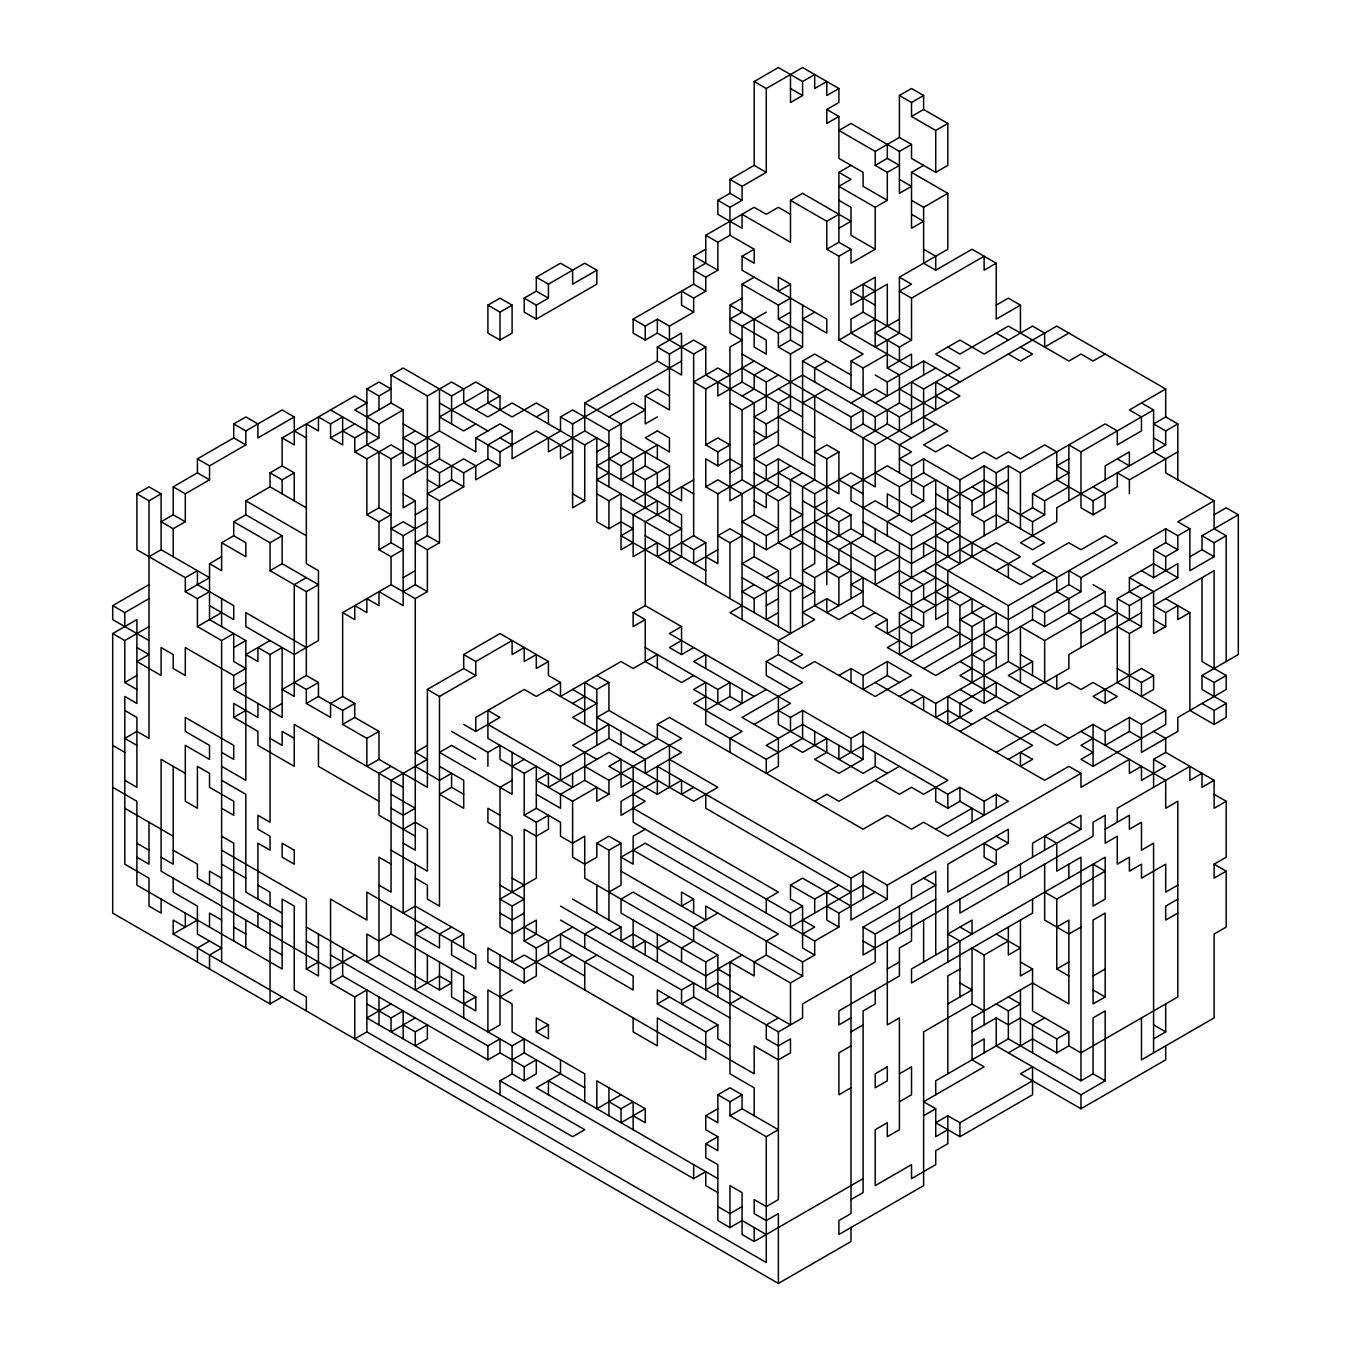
<?xml version="1.0" encoding="UTF-8"?>
<svg xmlns="http://www.w3.org/2000/svg" width="1351" height="1351" viewBox="0 0 1351 1351"><rect width="100%" height="100%" fill="white"/><g stroke="black" fill="none" stroke-linecap="round" stroke-linejoin="round"><path stroke-width="1.5" d="M838.903 228.268L850.995 221.277L802.578 193.328L790.487 200.32L790.487 242.251L742.071 214.302L742.071 228.268L717.854 214.302L717.854 200.32L729.962 193.328L729.962 179.362L754.179 165.379L754.179 81.533L778.379 67.55L802.578 81.533L814.687 74.541L814.687 88.507L826.795 81.533L826.795 95.499L838.903 88.507L838.903 102.49L826.795 109.482L826.795 123.448L838.903 116.473L838.903 158.388L863.103 172.371L863.103 186.337L887.303 200.32L887.303 172.371L899.411 165.379L887.303 158.388L875.212 165.379L875.212 151.396L838.903 130.439L850.995 123.448L899.411 151.413L899.411 193.328L911.52 186.337L899.411 179.362M754.179 81.533L766.27 88.507L802.578 67.55L838.903 88.507M233.723 423.927L245.831 430.918L245.831 444.901L209.523 465.859L209.523 479.841L185.307 493.807L185.307 521.756L173.198 514.782L173.198 486.833L197.415 472.85L197.415 458.867L233.723 437.91L233.723 423.927L245.831 416.952L257.923 423.927L257.923 437.91L294.248 416.952L294.248 444.901L282.139 437.91L354.756 395.978L366.864 402.97L354.756 409.961L378.972 423.927L403.172 409.961L403.172 465.859L439.48 444.901L439.48 458.867L403.172 479.841L403.172 507.79L415.281 500.799L415.281 584.662L403.172 591.637M802.578 81.533L802.578 95.499L790.487 102.49L790.487 74.541M209.523 605.62L233.723 619.602L233.723 605.62L197.415 584.662L197.415 570.679L185.307 577.671L136.89 549.722L136.89 493.807L148.998 486.833L161.107 493.807L161.107 549.722L148.998 556.696M245.831 430.918L282.139 409.961L294.248 416.952M136.89 493.807L148.998 500.799L161.107 493.807M487.897 305.14L500.005 298.149L512.097 305.14L512.097 333.089L500.005 340.08L487.897 333.089L487.897 305.14L500.005 312.132L512.097 305.14M536.313 277.191L560.513 263.209L572.621 270.2L572.621 284.166L596.821 270.2L596.821 284.166L536.313 319.106L524.205 312.132L524.205 298.149L536.313 291.157L548.422 298.149L548.422 284.166L536.313 277.191L536.313 291.157M366.864 388.987L378.972 382.012L391.064 388.987L378.972 395.978L366.864 388.987L366.864 444.901L391.064 458.867L391.064 542.73L403.172 549.722L391.064 556.696L378.972 549.722L378.972 521.756L366.864 514.782L366.864 458.867L354.756 451.876L354.756 437.91L366.864 430.918M403.172 409.961L391.064 402.97L391.064 375.021L403.172 368.029L451.589 395.978L451.589 423.944M548.422 284.166L584.73 263.209L596.821 270.2M173.198 514.782L161.107 521.756L173.198 528.748L185.307 521.756M330.556 423.927L342.647 416.935L342.647 444.901L330.556 437.91L330.556 423.927L318.448 416.935L318.448 430.918L306.339 423.927L306.339 563.688L318.448 570.679L318.448 640.56L294.248 654.543L245.831 626.577L245.831 612.611L306.339 647.551M524.205 298.149L536.313 305.14L548.422 298.149M729.962 179.362L742.071 186.354L766.27 172.371L766.27 88.507M899.411 137.43L899.411 95.499L911.52 88.507L923.628 95.499L923.628 109.482L947.828 123.448L947.828 165.379L935.719 172.371L911.52 158.388L911.52 144.422L899.411 137.43L875.212 151.396M306.339 507.79L270.031 486.833L270.031 472.85L282.139 465.859L294.248 472.85L294.248 500.799M330.556 437.91L354.756 423.927M366.864 416.935L391.064 402.97M717.854 200.32L729.962 207.311L742.071 200.32L742.071 186.354M899.411 95.499L911.52 102.49L923.628 95.499M221.615 766.338L245.831 780.321L245.831 640.56L209.523 619.602L209.523 563.688L221.615 570.679L221.615 542.73L245.831 556.696L245.831 542.73L233.723 535.739L233.723 521.756L270.031 542.73L270.031 570.679L306.339 591.637L318.448 584.662L282.139 563.688L282.139 535.739L245.831 514.782L245.831 500.799L270.031 486.833M270.031 472.85L282.139 479.841L294.248 472.85M391.064 375.021L427.372 395.978L451.589 382.012L463.697 389.004L463.697 402.97L487.897 416.952L512.097 402.97L584.73 444.901L596.821 437.91L596.821 521.756L608.929 528.748L621.038 521.756L633.146 528.748L621.038 535.739L790.487 633.568L790.487 591.654L742.071 563.688L754.179 556.713L778.379 570.679L778.379 626.594M814.687 312.132L802.578 319.123L826.795 333.089L826.795 319.123L742.071 270.2L742.071 256.217L754.179 263.209L754.179 249.243L729.962 235.26L717.854 242.251L717.854 270.2L705.762 277.191L693.654 270.2L705.762 263.209L705.762 235.26L754.179 207.311L766.27 214.302L778.379 207.311L790.487 214.302M911.52 102.49L911.52 116.473L923.628 109.482M233.723 521.756L245.831 514.782M354.756 451.876L378.972 437.91L378.972 423.927M451.589 395.978L475.788 382.012L500.005 395.978L500.005 409.961M754.179 514.782L742.071 521.773L766.27 535.739L778.379 528.748L754.179 514.782L754.179 402.97L705.762 375.021L705.762 347.072L693.654 354.063L657.346 333.089L645.238 340.08L633.146 333.089L633.146 319.123L693.654 284.183L693.654 256.217L705.762 249.243M838.903 172.371L850.995 179.362L838.903 186.337L875.212 207.311L875.212 249.243L850.995 263.209L850.995 249.243L838.903 242.251L838.903 172.371L850.995 165.379M148.998 640.56L112.69 619.602L112.69 605.62L148.998 584.662M221.615 542.73L233.723 535.739M366.864 458.867L391.064 444.901L439.48 472.85L439.48 486.816L427.372 479.841M415.281 430.918L403.172 437.91L415.281 444.901L439.48 430.918L475.788 451.893L475.788 437.91L500.005 423.927L512.097 430.918L512.097 458.867L560.513 430.918L560.513 416.952L572.621 409.961L608.929 430.918L645.238 409.961L633.146 402.97L608.929 416.952M899.411 151.413L911.52 144.422M911.52 116.473L935.719 130.439L947.828 123.448M112.69 605.62L124.799 612.611L148.998 598.628M209.523 563.688L221.615 556.696M391.064 458.867L403.172 451.876M475.788 409.961L500.005 395.978M742.071 256.217L754.179 249.243M282.139 996.954L270.031 1003.928L112.69 913.09L112.69 633.568L136.89 619.602L136.89 703.449L124.799 696.457L124.799 864.184L148.998 878.15L148.998 906.099L161.107 913.09L161.107 899.107M185.307 577.671L185.307 591.637L209.523 577.671L161.107 549.722M270.031 542.73L282.139 535.739M475.788 423.927L463.697 430.918L439.48 416.952L487.897 389.004L487.897 402.97L512.097 416.952L536.313 402.97L548.422 409.961L548.422 423.944M633.146 319.123L645.238 326.098L657.346 319.123L669.454 326.098L693.654 312.132L693.654 298.149L705.762 291.157L705.762 277.191M790.487 200.32L826.795 221.277L838.903 214.302M911.52 214.302L923.628 221.277L911.52 228.268L911.52 172.371L923.628 165.379M112.69 633.568L124.799 640.56L148.998 626.577M185.307 591.637L197.415 598.628L209.523 591.637M754.179 319.123L754.179 347.072L766.27 354.063L766.27 340.08L729.962 319.123L742.071 312.132L742.071 284.183L754.179 277.191M875.212 207.311L887.303 200.32M270.031 570.679L282.139 563.688M366.864 514.782L378.972 507.79L391.064 514.782L378.972 521.756M439.48 472.85L463.697 458.867L475.788 465.859L475.788 479.841L500.005 465.859L500.005 451.876L536.313 430.918L572.621 451.876L560.513 458.867L560.513 444.901M512.097 430.918L487.897 444.901L487.897 458.867L463.697 472.85L439.48 458.867M536.313 416.952L548.422 409.961M657.346 361.038L657.346 347.072L681.546 333.089L681.546 375.021L657.346 361.038L584.73 402.97L584.73 430.918L608.929 444.901L596.821 451.893M790.487 465.859L729.962 500.799L729.962 347.072L742.071 340.08L729.962 333.089L729.962 305.14L742.071 298.149M826.795 221.277L826.795 249.243L838.903 242.251M197.415 598.628L197.415 626.577L221.615 612.611M451.589 465.859L451.589 479.841L427.372 493.807L439.48 500.799L463.697 486.816L463.697 472.85M657.346 416.952L645.238 423.944L645.238 395.978L669.454 409.961L669.454 354.063L693.654 340.08L705.762 347.072M790.487 284.183L778.379 291.157L778.379 277.191L790.487 284.183L790.487 340.08L802.578 347.072L802.578 305.14M826.795 249.243L838.903 256.217L850.995 249.243M911.52 200.32L923.628 207.311L947.828 193.328L947.828 249.243L899.411 277.191L899.411 333.089L875.212 347.072L875.212 277.191L850.995 291.157L850.995 305.14L887.303 284.183L887.303 326.098M124.799 640.56L124.799 682.491L136.89 675.5M306.339 577.671L294.248 584.662L294.248 696.457L282.139 689.483L306.339 675.5L306.339 591.637M415.281 514.782L427.372 507.79M560.513 416.952L572.621 423.944L681.546 361.038M766.27 312.132L742.071 326.098L742.071 382.012L802.578 416.952M742.071 284.183L778.379 305.14L790.487 298.149M197.415 626.577L221.615 640.56L233.723 633.568L233.723 661.517L245.831 668.509L233.723 675.5L185.307 647.551L185.307 675.5L173.198 668.509L173.198 654.543L161.107 647.551L161.107 675.5L136.89 661.517L148.998 654.543L136.89 647.551M378.972 549.722L391.064 542.73M415.281 528.748L403.172 521.756L391.064 528.748L403.172 535.739L427.372 521.756M584.73 430.918L548.422 451.876L548.422 437.91M645.238 395.978L657.346 389.004L669.454 395.978M778.379 305.14L778.379 319.123L790.487 312.132M233.723 647.551L245.831 640.56M439.48 542.73L427.372 535.739L415.281 542.73L427.372 549.722L439.48 542.73L439.48 500.799M729.962 305.14L778.379 333.089L790.487 326.098M270.031 640.56L245.831 654.543L257.923 661.517L257.923 647.551L270.031 654.543L282.139 647.551L282.139 717.432L233.723 689.483L233.723 675.5M729.962 375.021L717.854 368.029L693.654 382.012L705.762 388.987L754.179 361.038M778.379 333.089L778.379 347.072L790.487 340.08M294.248 682.491L306.339 689.483L306.339 703.449L330.556 717.432L330.556 703.449L342.647 696.457L342.647 612.611L391.064 584.662L415.281 598.628L427.372 591.637L427.372 549.722M403.172 577.671L415.281 570.679M584.73 402.97L621.038 423.927L621.038 451.893L596.821 465.859L681.546 514.782L681.546 556.713L669.454 563.688L669.454 535.739L621.038 507.79M742.071 382.012L717.854 395.978L717.854 382.012M766.27 368.029L754.179 375.021L754.179 389.004L742.071 395.978M778.379 347.072L790.487 354.063L802.578 347.072M875.212 291.157L863.103 284.183L863.103 312.132L850.995 319.123L850.995 333.089L911.52 368.029L911.52 354.063L887.303 368.029L887.303 340.08M923.628 207.311L923.628 263.209L935.719 270.2L972.028 249.243L996.244 263.209L996.244 319.123L1020.444 305.14L1020.444 333.089M233.723 689.483L245.831 682.491M608.929 472.85L596.821 479.841L681.546 528.748L669.454 535.739M608.929 458.867L621.038 465.859L657.346 444.901L657.346 458.867M742.071 368.029L766.27 382.012L778.379 375.021M802.578 458.867L802.578 361.038L814.687 354.063L850.995 375.021M838.903 256.217L838.903 340.08L875.212 319.123M899.411 277.191L911.52 284.183L899.411 291.157L911.52 298.149L984.136 256.217L984.136 270.2L996.244 263.209M584.73 444.901L584.73 500.799L572.621 507.79L572.621 423.944M645.238 451.893L645.238 465.859L621.038 479.841L621.038 465.859M729.962 402.97L742.071 409.961L802.578 375.021L875.212 416.952L899.411 402.97L911.52 409.961M826.795 361.038L814.687 368.029L814.687 382.012M899.411 319.123L875.212 333.089L899.411 347.072L911.52 340.08L911.52 298.149M257.923 703.449L257.923 717.432L233.723 703.449L233.723 717.432L245.831 710.44M596.821 493.807L608.929 500.799L621.038 493.807L621.038 549.722L633.146 542.73M633.146 472.85L645.238 479.841L669.454 465.859L669.454 521.773M705.762 444.901L717.854 437.91L729.962 444.901L717.854 451.893L705.762 444.901L705.762 388.987M790.487 395.978L778.379 402.97L778.379 444.901L814.687 465.859M850.995 389.004L850.995 361.038L863.103 354.063L838.903 340.08M270.031 710.44L282.139 703.449M306.339 689.483L318.448 682.491L318.448 696.457L306.339 703.449M633.146 500.799L669.454 479.841M754.179 430.918L766.27 437.91L766.27 423.944L790.487 409.961L790.487 354.063M802.578 402.97L826.795 389.004M850.995 361.038L863.103 368.029L887.303 354.063M669.454 493.807L693.654 479.841M754.179 472.85L790.487 493.807L778.379 500.799L742.071 479.841L717.854 493.807L705.762 486.833L705.762 458.867L717.854 465.859L729.962 458.867L742.071 465.859L729.962 472.85M754.179 444.901L778.379 430.918M996.244 305.14L1008.353 298.149L1020.444 305.14M669.454 507.79L645.238 521.773L645.238 605.62L633.146 612.611L633.146 626.577L645.238 619.602L645.238 661.517L681.546 682.491L693.654 675.5M705.762 486.833L717.854 479.841L742.071 493.807L742.071 619.602M778.379 444.901L754.179 458.867L766.27 465.859L778.379 458.867L838.903 493.807L838.903 451.893L826.795 444.901L814.687 451.893L826.795 458.867L838.903 451.893M850.995 402.97L875.212 389.004L887.303 395.978L887.303 382.012L923.628 361.038L959.936 382.012M342.647 710.44L354.756 703.449L354.756 717.432L378.972 731.398L378.972 759.346L366.864 766.338L366.864 738.389L342.647 724.406L342.647 710.44L318.448 696.457M850.995 416.952L863.103 409.961L863.103 423.927L850.995 430.918L850.995 416.952L742.071 354.063M875.212 402.97L935.719 368.029M342.647 724.406L354.756 717.432M378.972 759.346L427.372 787.312L427.372 689.466L463.697 668.509L463.697 654.543L500.005 633.568L548.422 661.517L548.422 675.5L560.513 682.491L560.513 696.457L621.038 661.517L633.146 668.509L657.346 654.543L657.346 668.509M911.52 423.927L911.52 382.012L923.628 389.004L959.936 368.029L935.719 354.063L959.936 340.08L984.136 354.063L1032.552 326.098L1044.661 333.089L1044.661 347.072L1068.861 333.089M463.697 654.543L475.788 661.517L512.097 640.56L512.097 654.543L524.205 647.551L524.205 661.517L536.313 654.543L536.313 668.509L548.422 661.517M693.654 354.063L693.654 535.739L657.346 556.713L657.346 542.73L633.146 556.696L633.146 514.782L657.346 500.799L657.346 514.782M802.578 472.85L790.487 479.841L790.487 535.739L923.628 612.611L959.936 591.654M911.52 437.91L887.303 423.927L863.103 437.91L863.103 535.739L838.903 549.722L838.903 563.688L814.687 577.671L802.578 570.679L814.687 563.688L814.687 493.807L850.995 472.85L875.212 486.833L875.212 444.901L959.936 395.978L935.719 382.012L935.719 409.961L899.411 389.004M802.578 361.038L899.411 416.952L1056.752 326.098L1165.693 389.004L1165.693 416.952L1153.585 423.927L1165.693 430.918L1177.802 423.927L1177.802 479.841M366.864 738.389L378.972 731.398M427.372 689.466L439.48 696.457L475.788 675.5L475.788 661.517M681.546 542.73L693.654 549.722L705.762 542.73L705.762 584.662M717.854 549.722L693.654 563.688L693.654 549.722M826.795 542.73L850.995 528.748L850.995 514.782L838.903 507.79L766.27 549.722L729.962 528.748L717.854 535.739L729.962 542.73L742.071 535.739M935.719 423.927L899.411 444.901L899.411 472.85M790.487 521.773L802.578 514.782L790.487 507.79M814.687 507.79L826.795 500.799M391.064 766.338L378.972 773.329L378.972 815.261L415.281 836.218M427.372 745.38L415.281 752.372L427.372 759.346L391.064 780.321L391.064 892.133L378.972 885.141M863.103 423.927L911.52 451.893L899.411 458.867L911.52 465.859L923.628 458.867L959.936 479.841L984.136 465.859L996.244 472.85L1008.353 465.859L1020.444 472.85L1105.169 423.927L1117.277 430.918L1117.277 444.901L1141.477 430.918L1141.477 416.952L1129.385 409.961L1165.693 389.004M1105.169 354.063L1093.077 361.038L1080.969 354.063L1068.861 361.038L1008.353 326.098L959.936 354.063L947.828 347.072M463.697 724.406L475.788 731.398L500.005 717.432L487.897 710.44L487.897 738.389L572.621 787.312L572.621 773.329M560.513 682.491L536.313 696.457L524.205 689.466L475.788 717.432L475.788 731.398M778.379 500.799L778.379 542.73L790.487 549.722L802.578 542.73M802.578 500.799L838.903 521.773L850.995 514.782M863.103 507.79L875.212 500.799L911.52 521.773L935.719 507.79L959.936 521.773L911.52 549.722L863.103 521.773M875.212 472.85L899.411 486.833L923.628 472.85L923.628 458.867M681.546 640.56L669.454 647.551L681.546 654.543L681.546 626.577L669.454 633.568L790.487 703.449L754.179 724.423M754.179 584.662L742.071 591.654L754.179 598.628L790.487 577.671L814.687 591.654L802.578 598.628M766.27 577.671L778.379 570.679M935.719 521.773L911.52 535.739L850.995 500.799L850.995 486.833L887.303 465.859L923.628 486.833L935.719 479.841L935.719 619.602L947.828 612.611M850.995 1227.552L850.995 1241.518L778.379 1283.45L173.198 934.048L197.415 920.082M451.589 731.398L487.897 752.372L500.005 745.38L500.005 759.346L524.205 773.329L536.313 766.338L536.313 808.27L560.513 822.252L560.513 836.218L572.621 843.21L584.73 836.218L584.73 878.15L717.854 955.022L717.854 996.937M572.621 703.449L584.73 696.457M584.73 724.406L584.73 682.491L596.821 689.483L608.929 682.491L608.929 710.44L596.821 717.432L645.238 745.38M742.071 605.62L729.962 612.611L802.578 654.543L790.487 661.517M887.303 507.79L887.303 493.807L911.52 507.79L923.628 500.799L923.628 486.833M463.697 794.287L451.589 787.312L439.48 794.287L463.697 808.27L463.697 780.321L439.48 766.338M681.546 654.543L693.654 647.551M766.27 605.62L778.379 598.628M790.487 591.654L802.578 584.662M947.828 500.799L984.136 479.841L1008.353 493.807M209.523 941.039L197.415 948.03L197.415 962.013M403.172 829.227L415.281 822.252L427.372 829.227L427.372 871.159L391.064 850.201M512.097 766.338L524.205 759.346M778.379 612.611L766.27 619.602L766.27 591.654L742.071 577.671M826.795 570.679L838.903 577.671L850.995 570.679M814.687 521.773L875.212 556.713L887.303 549.722M1165.693 430.918L1165.693 444.901L1056.752 507.79L1056.752 521.773L1020.444 542.73L1032.552 549.722L1044.661 542.73L996.244 514.782L984.136 521.773L972.028 514.782L972.028 500.799L1008.353 479.841M512.097 780.321L500.005 787.312L500.005 927.073L512.097 934.048L536.313 920.082L536.313 934.048L524.205 941.039L524.205 829.227L536.313 836.218L548.422 829.227L548.422 815.261L536.313 822.252L524.205 815.261L524.205 773.329M838.903 577.671L838.903 605.62L826.795 598.628L802.578 612.611L814.687 619.602L778.379 640.56L778.379 654.543L802.578 668.509L814.687 661.517L875.212 696.457L911.52 675.5L887.303 661.517L863.103 675.5L850.995 668.509L838.903 675.5M899.411 556.713L875.212 570.679L802.578 528.748M972.028 514.782L996.244 500.799M1068.861 458.867L1056.752 465.859L1068.861 472.85L1032.552 493.807L1032.552 507.79L1020.444 514.782M1068.861 500.799L1068.861 444.901L1080.969 451.893L1153.585 409.961L1153.585 451.893L1165.693 458.867L1165.693 472.85L1214.11 500.799L1214.11 528.748L1226.201 535.739L1226.201 661.534M487.897 724.406L560.513 766.338L608.929 738.389L645.238 759.346L645.238 773.329L681.546 752.372L608.929 710.44M935.719 549.722L911.52 563.688L850.995 528.748M935.719 535.739L947.828 542.73L959.936 535.739M633.146 752.372L657.346 738.389L657.346 724.406L669.454 717.432L863.103 829.227L887.303 815.261L911.52 829.227L923.628 822.252L947.828 836.218L1008.353 801.278L996.244 794.287L984.136 801.278L959.936 787.312L947.828 794.287L863.103 745.38L838.903 759.346L838.903 745.38M705.762 696.457L693.654 703.449L742.071 731.398L729.962 738.389L729.962 752.372M645.238 647.551L717.854 689.483L729.962 682.491L729.962 696.457L705.762 710.44M790.487 689.483L766.27 675.5L766.27 661.517L778.379 654.543M1008.353 465.859L1008.353 521.773L899.411 584.662L911.52 591.654L911.52 619.602L887.303 633.568L887.303 619.602L863.103 605.62L838.903 619.602L814.687 605.62L814.687 577.671M1032.552 493.807L1044.661 500.799L1068.861 486.833M524.205 815.261L536.313 808.27M584.73 752.372L584.73 780.321L560.513 794.287L560.513 808.27L536.313 794.287M875.212 612.611L863.103 619.602L850.995 612.611M911.52 591.654L935.719 577.671M1008.353 507.79L1032.552 521.773L1044.661 514.782L1044.661 500.799M669.454 759.346L717.854 787.312L693.654 801.278L608.929 752.372L548.422 787.312L548.422 773.329L536.313 780.321L572.621 801.278L596.821 787.312L596.821 801.278L608.929 794.287L608.929 780.321L584.73 766.338M608.929 780.321L681.546 738.389L657.346 724.406M766.27 689.483L729.962 710.44L693.654 689.483L705.762 682.491L705.762 724.406L766.27 759.346L802.578 738.389L802.578 710.44L790.487 717.432L778.379 710.44M887.303 619.602L875.212 626.577L911.52 647.551L911.52 633.568L899.411 626.577M996.244 570.679L1020.444 556.713L996.244 542.73L947.828 570.679L947.828 626.577L899.411 654.543L899.411 612.611L947.828 584.662M923.628 416.952L947.828 430.918L923.628 444.901L935.719 451.893L947.828 444.901L972.028 458.867L984.136 451.893L996.244 458.867L1008.353 451.893L1020.444 458.867L1044.661 444.901L1056.752 451.893L1056.752 479.841L1093.077 500.799L1117.277 486.833L1117.277 472.85L1129.385 479.841L1177.802 451.893M221.615 850.201L306.339 899.107L306.339 968.988L318.448 962.013M633.146 780.321L621.038 787.312L621.038 759.346L608.929 766.338L657.346 794.287L681.546 780.321L681.546 794.287L693.654 787.312M1080.969 451.893L1080.969 507.79L1093.077 514.782L1105.169 507.79L1105.169 493.807L1093.077 486.833M354.756 955.022L330.556 968.988L161.107 871.159L161.107 759.363L185.307 773.329M463.697 1017.911L463.697 975.979L391.064 934.048L378.972 941.039L366.864 934.048L366.864 962.013L378.972 955.022L439.48 989.962L451.589 982.971L439.48 975.979L415.281 989.962L415.281 864.167M657.346 780.321L621.038 801.278L621.038 815.261L645.238 801.278L633.146 794.287M899.411 640.56L887.303 647.551L935.719 675.5L984.136 647.551L996.244 654.543L984.136 661.517L972.028 654.543M911.52 633.568L923.628 626.577L923.628 612.611M935.719 591.654L959.936 605.62L972.028 598.628L972.028 612.611L984.136 619.602L984.136 647.551M463.697 948.03L463.697 934.048L451.589 941.039L451.589 955.022L475.788 968.988L475.788 955.022L366.864 892.133L366.864 920.082L330.556 899.107L330.556 982.971L342.647 975.979L487.897 1059.843L500.005 1052.851L524.205 1066.817L536.313 1059.843L536.313 1073.809L524.205 1080.8L512.097 1073.809L512.097 1045.86L306.339 927.073M427.372 927.073L415.281 934.048L439.48 948.03L439.48 934.048L451.589 927.073M984.136 605.62L959.936 619.602L972.028 626.577L996.244 612.611L996.244 626.577L1008.353 633.568M1044.661 570.679L1020.444 584.662L959.936 549.722M572.621 801.278L572.621 857.193L584.73 864.167L596.821 857.193L596.821 843.21L608.929 836.218L621.038 843.21L621.038 885.141L608.929 892.133M899.411 682.491L887.303 675.5L863.103 689.483L863.103 675.5M911.52 661.517L959.936 633.568M935.719 563.688L1008.353 605.62L1117.277 542.73L1105.169 535.739L1080.969 549.722L1068.861 542.73L1032.552 563.688L1056.752 577.671L1056.752 591.637L1068.861 598.628L1068.861 612.611L1080.969 619.602L1080.969 647.551M330.556 982.971L354.756 996.954L366.864 989.962L366.864 1031.894L766.27 1262.493L766.27 1136.698L729.962 1115.74L729.962 1101.757L717.854 1094.783L717.854 1122.732L705.762 1115.74L705.762 1129.723L717.854 1136.698L717.854 1150.68L705.762 1143.689L705.762 1157.672L717.854 1164.646L717.854 1220.561L729.962 1227.552L742.071 1220.561L766.27 1234.527M536.313 822.252L536.313 878.15L500.005 899.107L512.097 906.099L524.205 899.107L500.005 885.141M596.821 843.21L608.929 850.201L621.038 843.21M645.238 829.227L633.146 836.218L633.146 864.167L621.038 857.193L645.238 843.21L814.687 941.039L838.903 927.056L838.903 913.09L826.795 906.099M923.628 668.509L996.244 626.577M1226.201 535.739L1214.11 542.73L1214.11 556.713L1189.893 570.679L1189.893 528.748L1177.802 535.739L1165.693 528.748L1080.969 577.671L1068.861 570.679L1068.861 584.662L1008.353 619.602L923.628 570.679M1214.11 500.799L1177.802 521.773L1189.893 528.748M524.205 913.09L512.097 920.082L500.005 913.09M899.411 696.457L911.52 689.483L935.719 703.449L1008.353 661.517L1056.752 689.483L1068.861 682.491L1080.969 689.483L1093.077 682.491L1117.277 696.457L1105.169 703.449L1093.077 696.457L1141.477 668.509L1153.585 675.5L1153.585 689.483L1141.477 696.457L1141.477 682.491L1153.585 675.5M996.244 668.509L996.244 640.56L1032.552 619.602L1032.552 605.62L1044.661 612.611L1080.969 591.637L1080.969 577.671M1141.477 570.679L1153.585 577.671L1153.585 549.722L1165.693 542.73L1177.802 549.722L1177.802 535.739M1214.11 514.782L1226.201 507.79L1238.31 514.782L1238.31 654.543L1202.002 675.5L1202.002 689.483L1226.201 703.449L1226.201 717.432L1214.11 724.423L1189.893 710.44L1189.893 612.611L1165.693 598.628M391.064 1003.928L366.864 1017.911L572.621 1136.698L584.73 1129.723L500.005 1080.8L500.005 1094.783M802.578 710.44L850.995 738.389L863.103 731.398L947.828 780.321L923.628 794.287L911.52 787.312L899.411 794.287L875.212 780.321M911.52 703.449L923.628 696.457L923.628 710.44M972.028 668.509L959.936 675.5L1008.353 703.449M1032.552 619.602L1044.661 626.577L1105.169 591.637L1105.169 605.62L1141.477 626.577L1129.385 633.568L1117.277 626.577M1141.477 626.577L1141.477 598.628L1129.385 591.654L1129.385 577.671L1153.585 563.688L1177.802 577.671L1177.802 563.688L1153.585 577.671M1153.585 549.722L1165.693 556.713L1177.802 549.722M1189.893 556.713L1202.002 549.722L1202.002 535.739L1238.31 514.782M366.864 1031.894L354.756 1038.868L354.756 996.954M366.864 1003.928L391.064 1017.911L403.172 1010.92L403.172 1038.868M1020.444 682.491L1020.444 626.577L1044.661 640.56L1105.169 605.62M1093.077 738.389L1080.969 745.38L1093.077 752.372L1080.969 759.346L1093.077 766.338L1165.693 724.423L1165.693 710.44L1117.277 682.491L1117.277 598.628L1141.477 584.662M415.281 1017.911L391.064 1031.894L391.064 1017.911M524.205 941.039L536.313 948.03L572.621 927.073M863.103 731.398L863.103 759.346L838.903 773.329L814.687 759.346L826.795 752.372L826.795 738.389L802.578 752.372L790.487 745.38M1032.552 675.5L1032.552 661.517L1008.353 675.5L1032.552 689.483M1080.969 633.568L1117.277 612.611M1117.277 598.628L1129.385 605.62L1177.802 577.671M415.281 1031.877L427.372 1024.902L427.372 1038.868L415.281 1045.86L415.281 1031.877L403.172 1024.902M463.697 1003.928L475.788 996.937L475.788 1010.92L451.589 996.954L451.589 968.988M536.313 948.03L536.313 975.979L524.205 982.971L487.897 961.996L487.897 948.03L524.205 968.988L560.513 948.03L633.146 989.962L633.146 975.979L560.513 934.048L560.513 948.03M596.821 927.056L584.73 934.048L584.73 948.03M814.687 801.278L826.795 794.287L838.903 801.278L899.411 766.338M887.303 773.329L875.212 766.338L863.103 773.329L778.379 724.406L778.379 696.457M959.936 689.483L984.136 703.449L996.244 696.457L996.244 682.491L959.936 703.449L959.936 717.432M1141.477 612.611L1068.861 654.543L1068.861 668.509L959.936 731.398M500.005 996.937L512.097 989.962M560.513 962.013L572.621 955.022M608.929 934.048L621.038 927.073L621.038 941.039L633.146 934.048L705.762 975.979L742.071 955.022M1214.11 668.509L1214.11 570.679L1153.585 605.62L1165.693 612.611L1177.802 605.62L1177.802 619.602L1189.893 612.611M596.821 955.022L584.73 961.996L584.73 989.962M693.654 899.107L681.546 906.099L681.546 892.116L693.654 899.107L693.654 913.09M1165.693 612.611L1165.693 626.577L1153.585 633.568L1153.585 591.654L1129.385 577.671M330.556 955.022L487.897 1045.86L500.005 1038.868L500.005 1052.851M657.346 948.03L669.454 941.039M717.854 913.09L693.654 927.056L693.654 941.039L681.546 948.03L681.546 961.996M996.244 752.372L1044.661 724.406L1068.861 738.389M512.097 1045.86L524.205 1038.868L524.205 1052.851L584.73 1087.791M536.313 1031.877L548.422 1024.902L548.422 1038.868L536.313 1031.877L536.313 1017.911L548.422 1024.902M814.687 941.039L814.687 955.022L802.578 948.03L802.578 906.099L790.487 899.107L790.487 885.141L802.578 878.15L850.995 906.099M1008.353 759.346L1032.552 745.38L984.136 717.432M512.097 1059.843L524.205 1052.851M935.719 787.312L935.719 801.278L947.828 808.27L959.936 801.278L959.936 787.312M1165.693 710.44L1141.477 724.406L1129.385 717.432L1105.169 731.398L1093.077 724.406L1056.752 745.38L996.244 710.44M500.005 1080.8L512.097 1073.809M814.687 955.022L802.578 961.996L802.578 975.979L790.487 982.971L633.146 892.133L621.038 899.107L621.038 913.09L705.762 961.996L717.854 955.022M633.146 766.338L633.146 822.252L790.487 913.09L802.578 906.099M790.487 885.141L814.687 899.107L838.903 885.141M657.346 794.287L657.346 766.338L850.995 878.15L863.103 871.159L887.303 885.141L1080.969 773.329L1080.969 787.312L1129.385 759.346L1129.385 773.329L1141.477 766.338L1141.477 780.321L1165.693 766.338L1153.585 759.346L1153.585 787.312M935.719 829.227L972.028 808.27L972.028 822.252M729.962 1045.86L717.854 1038.868L717.854 1024.902L657.346 989.962L657.346 1003.928L669.454 996.937M560.513 920.082L681.546 989.962L693.654 982.971L693.654 996.937L729.962 1017.911M1141.477 738.389L1129.385 731.398L1105.169 745.38L1105.169 731.398M1202.002 675.5L1214.11 682.491L1226.201 675.5L1226.201 689.483L1177.802 717.432L1177.802 731.398L1141.477 752.372L1141.477 724.406M693.654 996.937L681.546 1003.928L681.546 989.962M802.578 975.979L766.27 955.022L754.179 961.996L754.179 975.979L729.962 961.996L729.962 1073.809L754.179 1087.791L754.179 1115.74M802.578 934.048L814.687 927.056L802.578 920.082M838.903 913.09L875.212 892.116M887.303 885.141L887.303 899.107L850.995 920.082L850.995 878.15M1202.002 703.449L1214.11 710.44L1226.201 703.449M729.962 1003.928L742.071 996.937M1032.552 857.193L1032.552 843.21L1080.969 815.261L1080.969 829.227L863.103 955.022L863.103 927.056L935.719 885.141L923.628 878.15M996.244 850.201L1008.353 843.21L1008.353 829.227L947.828 864.167L947.828 892.116L996.244 864.167L996.244 850.201L984.136 843.21L984.136 857.193L996.244 864.167M1153.585 759.346L1165.693 752.372L1214.11 780.321L1214.11 808.27L1226.201 801.278L1226.201 857.193L1214.11 864.167L1214.11 878.15L1226.201 871.159L1226.201 927.073L1214.11 934.048L1214.11 1017.911L1141.477 1059.843L1141.477 1017.911M657.346 1003.928L705.762 1031.877L717.854 1024.902M863.103 927.056L875.212 934.048L935.719 899.107M621.038 1094.783L596.821 1108.749L596.821 1080.8L645.238 1108.749L645.238 1122.732L633.146 1115.74M608.929 1101.757L621.038 1108.749L633.146 1101.757L633.146 1129.723M778.379 1017.911L766.27 1024.902L766.27 1038.868L778.379 1045.86L790.487 1038.868L790.487 1052.851L778.379 1059.843L754.179 1045.86L754.179 1073.809L657.346 1017.911L657.346 1045.86L633.146 1031.877L633.146 1017.911M1105.169 829.227L1129.385 815.261L1129.385 829.227L1141.477 822.252L1141.477 850.201L1153.585 843.21L1153.585 1052.851M645.238 1108.749L621.038 1122.732L621.038 1108.749M560.513 906.099L778.379 1031.877L802.578 1017.911L802.578 1003.928L875.212 961.996L875.212 934.048M887.303 968.988L899.411 961.996M1214.11 780.321L1202.002 787.312L1202.002 773.329L1189.893 780.321L1189.893 766.338L1117.277 808.27L1117.277 822.252M717.854 1094.783L729.962 1087.791L742.071 1094.783L742.071 1108.749L778.379 1129.706L766.27 1136.698M850.995 1017.911L838.903 1024.902L838.903 1010.92L899.411 975.979L899.411 948.03L911.52 941.039L911.52 913.09M1044.661 892.133L1056.752 899.107L1105.169 871.159L1093.077 864.167L1093.077 906.099L1105.169 899.107L1105.169 857.193L911.52 968.988L911.52 982.971L1032.552 913.09L1032.552 899.107M705.762 1115.74L717.854 1108.749M729.962 1101.757L742.071 1094.783M850.995 1031.877L863.103 1024.902M959.936 968.988L947.828 975.979L947.828 1073.809M850.995 975.979L850.995 1213.57L838.903 1220.561L838.903 1234.527L923.628 1185.621L923.628 1031.877L972.028 1003.928L972.028 948.03L984.136 955.022L1008.353 941.039M729.962 1115.74L742.071 1108.749M850.995 1045.86L838.903 1052.851L838.903 1094.783L850.995 1087.791M1056.752 927.073L1068.861 920.082L1068.861 1003.928L1032.552 982.971L972.028 1017.911L972.028 1059.843L984.136 1066.817L923.628 1101.757L935.719 1108.749L935.719 1136.698L947.828 1129.723M705.762 1143.689L717.854 1136.698M947.828 1003.928L972.028 989.962L959.936 982.971M1080.969 927.073L1068.861 934.048L1044.661 920.082L1044.661 864.167M1008.353 1052.851L1032.552 1038.868L1056.752 1052.851L1068.861 1045.86L1068.861 1031.877L1032.552 1010.92L1032.552 968.988L1020.444 975.979L1020.444 920.082M1177.802 885.141L1165.693 892.133L1165.693 864.167L1141.477 878.15L1141.477 864.167L1129.385 871.159L1129.385 857.193L1117.277 864.167L1117.277 836.218L1105.169 843.21L1105.169 815.261L1093.077 822.252L1093.077 836.218L959.936 913.09L959.936 899.107M560.513 1059.843L560.513 1073.809L536.313 1087.791L693.654 1178.629L705.762 1171.638L705.762 1185.621L717.854 1192.612M1056.752 899.107L1056.752 968.988L1068.861 962.013M1177.802 899.107L1165.693 906.099L1165.693 920.082L1177.802 913.09M899.411 1073.809L911.52 1066.817L911.52 1094.783L899.411 1101.757M972.028 1031.877L996.244 1017.911L1008.353 1024.902L1020.444 1017.911L1056.752 1038.868L1068.861 1031.877M996.244 1003.928L1008.353 1010.92L1020.444 1003.928L1008.353 996.954M972.028 1045.86L984.136 1038.868L984.136 1052.851M1093.077 975.979L1105.169 968.988M996.244 1017.911L996.244 1045.86L1080.969 1094.783L1105.169 1080.8L1105.169 1010.92L1093.077 1017.911L1093.077 1073.809L1080.969 1080.8L1008.353 1038.868L935.719 1080.8L935.719 1094.783M1044.661 1017.911L1032.552 1024.902L1032.552 1052.851M742.071 1206.578L729.962 1213.57L717.854 1206.578M1105.169 996.954L1093.077 1003.928L1093.077 920.082L1105.169 913.09L1105.169 996.954L1093.077 989.962M923.628 1115.74L935.719 1108.749M1032.552 1080.8L959.936 1122.732L947.828 1115.74L935.719 1122.732L959.936 1136.698L1032.552 1094.783L1032.552 1066.817L1020.444 1073.809L1080.969 1108.749L1165.693 1059.843L1165.693 1045.86M729.962 1227.552L729.962 1185.621L742.071 1192.612L742.071 1234.527L754.179 1241.518L863.103 1178.629M850.995 1199.587L863.103 1192.612L863.103 1010.92L875.212 1003.928L875.212 989.962M1153.585 1038.868L1165.693 1031.894L1165.693 1003.928M790.487 88.507L802.578 95.499M826.795 109.482L838.903 116.473M911.52 172.371L947.828 193.328M875.212 165.379L887.303 172.371M838.903 200.32L850.995 207.311L850.995 235.26L875.212 249.243M923.628 249.243L935.719 256.217L935.719 270.2M754.179 165.379L766.27 172.371M1141.477 402.97L1153.585 409.961M1165.693 416.952L1177.802 423.927M996.244 333.089L1008.353 340.08M1020.444 347.072L1032.552 354.063L1020.444 361.038L1008.353 354.063M729.962 193.328L742.071 200.32M1153.585 437.91L1165.693 444.901M850.995 291.157L875.212 305.14M863.103 312.132L911.52 340.08M1117.277 458.867L1129.385 465.859L1129.385 451.893L1105.169 465.859L1105.169 479.841M705.762 235.26L717.854 242.251M1202.002 535.739L1214.11 542.73M693.654 256.217L717.854 270.2M887.303 368.029L899.411 375.021L899.411 402.97M935.719 395.978L947.828 402.97M1202.002 549.722L1214.11 556.713M778.379 319.123L802.578 333.089M875.212 375.021L887.303 382.012M693.654 284.183L705.762 291.157M693.654 298.149L681.546 291.157L681.546 305.14L693.654 312.132M1032.552 507.79L1044.661 514.782M972.028 486.833L984.136 493.807M778.379 389.004L875.212 444.901M923.628 472.85L972.028 500.799M935.719 493.807L959.936 507.79M1093.077 584.662L1105.169 591.637M1153.585 619.602L1165.693 626.577M657.346 347.072L669.454 354.063M778.379 416.952L814.687 437.91M923.628 500.799L911.52 493.807L911.52 465.859M1068.861 584.662L1080.969 591.637M1226.201 675.5L1202.002 661.534L1202.002 577.671M766.27 423.944L754.179 416.952L766.27 409.961L766.27 382.012M923.628 514.782L1032.552 577.671M1093.077 612.611L1105.169 619.602L1105.169 633.568M838.903 479.841L863.103 493.807M778.379 472.85L814.687 493.807M1117.277 668.509L1141.477 682.491M754.179 500.799L766.27 507.79L766.27 493.807L778.379 486.833L778.379 458.867M935.719 605.62L923.628 598.628L923.628 584.662L899.411 570.679L875.212 584.662L875.212 556.713M984.136 633.568L996.244 640.56M1020.444 654.543L1032.552 661.517M1153.585 731.398L1165.693 738.389L1165.693 752.372M621.038 437.91L669.454 465.859M947.828 626.577L972.028 640.56M621.038 451.893L633.146 458.867L633.146 486.833M645.238 465.859L657.346 472.85L657.346 486.833L681.546 500.799L681.546 486.833L693.654 493.807M899.411 612.611L923.628 626.577M1214.11 794.287L1226.201 801.278M959.936 661.517L1020.444 696.457M1080.969 731.398L1165.693 780.321L1165.693 808.27L1177.802 801.278L1177.802 996.954L1080.969 1052.851L1068.861 1045.86M693.654 535.739L705.762 542.73M439.48 402.97L487.897 430.918M500.005 437.91L512.097 444.901M705.762 556.713L717.854 563.688L717.854 493.807M1080.969 773.329L1068.861 766.338L1044.661 780.321L875.212 682.491M475.788 437.91L500.005 451.876M572.621 493.807L584.73 500.799M645.238 535.739L705.762 570.679M972.028 724.406L947.828 710.44L935.719 717.432L935.719 703.449M1214.11 864.167L1226.201 871.159M487.897 458.867L500.005 465.859M403.172 423.927L439.48 444.901M1068.861 822.252L1080.969 829.227M330.556 409.961L378.972 437.91M451.589 479.841L463.697 486.816M766.27 661.517L802.578 682.491L742.071 717.432L778.379 738.389L778.379 766.338L766.27 773.329L766.27 759.346M342.647 430.918L354.756 437.91M645.238 605.62L681.546 626.577M633.146 612.611L645.238 619.602M959.936 801.278L984.136 815.261L984.136 801.278M294.248 430.918L306.339 437.91M403.172 493.807L415.281 500.799M754.179 696.457L693.654 661.517L705.762 654.543L705.762 668.509M863.103 759.346L802.578 724.406L766.27 745.38L778.379 752.372M996.244 836.218L1008.353 843.21M729.962 696.457L742.071 703.449L742.071 689.483M233.723 437.91L245.831 444.901M596.821 675.5L608.929 682.491M197.415 458.867L209.523 465.859M415.281 584.662L427.372 591.637M197.415 472.85L209.523 479.841M245.831 500.799L306.339 535.739M572.621 689.483L596.821 703.449L572.621 717.432L596.821 731.398M996.244 934.048L1020.444 948.03L1008.353 955.022L1008.353 927.073M1056.752 968.988L1068.861 975.979M1153.585 1024.902L1165.693 1031.894M548.422 689.466L584.73 710.44M959.936 927.056L972.028 934.048L972.028 920.082L947.828 934.048L959.936 941.039L959.936 996.937M1020.444 961.996L1032.552 968.988M173.198 486.833L185.307 493.807M887.303 899.107L863.103 885.141L790.487 927.056L790.487 913.09M463.697 668.509L475.788 675.5M850.995 892.116L705.762 808.27L705.762 794.287M342.647 612.611L354.756 619.602L354.756 605.62L366.864 612.611L366.864 598.628L378.972 605.62L378.972 591.637L403.172 605.62L403.172 535.739M596.821 759.346L572.621 745.38L608.929 724.406L608.929 738.389M584.73 780.321L608.929 794.287M633.146 808.27L778.379 892.116L766.27 899.107L766.27 913.09M838.903 927.056L826.795 920.082L826.795 892.116M863.103 941.039L875.212 948.03M972.028 1003.928L984.136 1010.92M1093.077 1073.809L1105.169 1080.8M475.788 759.346L451.589 745.38L439.48 752.372L512.097 794.287L512.097 752.372M633.146 850.201L778.379 934.048L766.27 941.039L766.27 955.022M306.339 675.5L318.448 682.491M342.647 696.457L354.756 703.449M802.578 961.996L705.762 906.099L705.762 920.082L621.038 871.159M415.281 766.338L439.48 780.321L451.589 773.329L451.589 787.312M500.005 815.261L487.897 808.27L487.897 822.252L512.097 836.218L512.097 892.133M403.172 787.312L294.248 724.423L294.248 766.338L257.923 745.38L257.923 731.398L233.723 717.432M717.854 968.988L729.962 975.979M294.248 738.389L282.139 731.398L282.139 745.38L270.031 738.389M391.064 794.287L415.281 808.27L403.172 815.261L391.064 808.27M572.621 899.107L621.038 927.073M378.972 801.278L318.448 766.338L318.448 738.389M512.097 878.15L524.205 885.141M124.799 682.491L136.89 689.483M403.172 843.21L415.281 850.201L415.281 598.628M221.615 752.372L233.723 759.363L233.723 745.38L185.307 717.432L185.307 731.398L209.523 745.38L209.523 759.363L185.307 745.38L185.307 801.278L197.415 808.27L197.415 766.338L209.523 773.329L209.523 787.312L233.723 801.278L233.723 815.261L221.615 808.27M524.205 927.073L548.422 941.039L548.422 955.022L584.73 975.979M124.799 710.44L136.89 717.432L136.89 787.312L124.799 780.321M391.064 864.167L378.972 857.193L378.972 955.022M415.281 878.15L427.372 885.141L427.372 899.107L439.48 906.099L439.48 696.457M221.615 780.321L245.831 794.304L245.831 892.133L282.139 913.09M136.89 745.38L124.799 738.389L136.89 731.398L148.998 738.389L148.998 500.799M463.697 934.048L415.281 906.099L403.172 913.09L403.172 773.329M112.69 745.38L124.799 752.372M221.615 836.218L233.723 843.21L233.723 941.039M112.69 787.312L136.89 801.278L136.89 885.141L282.139 968.988L282.139 899.107L294.248 906.099L294.248 989.962L306.339 996.954L306.339 1010.92M463.697 989.962L475.788 996.937M124.799 808.27L173.198 836.218M221.615 864.167L245.831 878.15M257.923 885.141L270.031 892.133L270.031 906.099M173.198 850.201L197.415 864.167L197.415 878.15L282.139 927.073M221.615 878.15L209.523 871.159L209.523 885.141M136.89 843.21L148.998 850.201M161.107 857.193L173.198 864.184L173.198 766.338M306.339 941.039L318.448 948.03M717.854 1178.629L548.422 1080.8L548.422 1094.783M136.89 857.193L148.998 864.184L148.998 822.252M221.615 920.082L209.523 913.09L209.523 927.073M233.723 927.073L245.831 934.048M270.031 948.03L282.139 955.022M306.339 968.988L318.448 975.979L318.448 934.048M1214.11 682.491L1214.11 696.457M1214.11 710.44L1214.11 724.423M1165.693 528.748L1165.693 542.73M1165.693 556.713L1165.693 570.679M1129.385 479.841L1129.385 493.807M1129.385 605.62L1129.385 619.602M1129.385 633.568L1129.385 689.483M1129.385 717.432L1129.385 731.398M1105.169 689.483L1105.169 703.449M1093.077 500.799L1093.077 514.782M1093.077 724.406L1093.077 766.338M1080.969 1080.8L1080.969 857.193L1056.752 871.159L1056.752 843.21L1044.661 836.218L1044.661 850.201M1080.969 1094.783L1080.969 1108.749M1068.861 864.167L1068.861 878.15M1056.752 675.5L1056.752 689.483M1056.752 1038.868L1056.752 1052.851M1044.661 612.611L1044.661 626.577M1044.661 640.56L1044.661 682.491M1032.552 521.773L1032.552 535.739M1020.444 472.85L1020.444 528.748M1020.444 864.167L1020.444 878.15M1020.444 989.962L1020.444 1045.86M1008.353 563.688L1008.353 577.671M1008.353 605.62L1008.353 661.517M1008.353 871.159L1008.353 885.141M1008.353 1010.92L1008.353 1038.868M996.244 472.85L996.244 528.748M996.244 794.287L996.244 808.27M984.136 465.859L984.136 507.79M984.136 521.773L984.136 535.739M984.136 661.517L984.136 703.449M984.136 955.022L984.136 1024.902M972.028 542.73L972.028 556.713M972.028 626.577L972.028 682.491M959.936 479.841L959.936 563.688L923.628 542.73L923.628 556.713M959.936 605.62L959.936 647.551M959.936 1122.732L959.936 1136.698M947.828 486.833L947.828 514.782M947.828 542.73L947.828 556.713M947.828 794.287L947.828 808.27M947.828 906.099L947.828 961.996M947.828 1115.74L947.828 1143.689L935.719 1150.68L935.719 1164.663L911.52 1178.629L911.52 1164.663L875.212 1185.621L875.212 1129.723L887.303 1122.732L887.303 1136.698L899.411 1129.723L899.411 1017.911L887.303 1024.902L887.303 941.039M935.719 130.439L935.719 172.371M935.719 955.022L935.719 871.159L911.52 885.141L911.52 899.107M923.628 361.038L923.628 375.021M923.628 389.004L923.628 430.918M923.628 920.082L923.628 961.996M911.52 507.79L911.52 521.773M911.52 535.739L911.52 577.671M899.411 347.072L899.411 361.038M899.411 416.952L899.411 430.918M899.411 486.833L899.411 514.782L887.303 521.773L887.303 535.739M899.411 542.73L899.411 598.628M899.411 906.099L899.411 934.048M887.303 144.422L887.303 158.388M887.303 409.961L887.303 423.927M887.303 661.517L887.303 675.5M875.212 416.952L875.212 430.918M875.212 528.748L875.212 542.73M875.212 752.372L875.212 766.338M863.103 368.029L863.103 395.978M863.103 605.62L863.103 577.671L850.995 584.662L863.103 591.654L826.795 612.611L826.795 598.628M863.103 871.159L863.103 899.107M850.995 542.73L850.995 598.628M850.995 668.509L850.995 682.491M850.995 738.389L850.995 752.372M838.903 521.773L838.903 535.739M826.795 458.867L826.795 584.662M814.687 395.978L814.687 479.841L802.578 486.833L802.578 626.594M814.687 731.398L814.687 745.38M814.687 899.107L814.687 913.09M790.487 549.722L790.487 577.671M790.487 717.432L790.487 731.398M790.487 982.971L790.487 1024.902L717.854 982.971L705.762 989.962L705.762 961.996M778.379 1031.877L778.379 1199.587L766.27 1206.578L754.179 1199.587L754.179 1213.57L766.27 1220.561L778.379 1213.57L778.379 1283.45M766.27 465.859L766.27 479.841M766.27 535.739L766.27 549.722M754.179 542.73L754.179 556.713M754.179 598.628L754.179 612.611M754.179 1227.552L754.179 1241.518M742.071 409.961L742.071 479.841M729.962 207.311L729.962 235.26M729.962 542.73L729.962 598.628M717.854 451.893L717.854 465.859M717.854 689.483L717.854 703.449M705.762 1031.877L705.762 1059.843L524.205 955.022L512.097 961.996L512.097 906.099M693.654 1164.663L693.654 1178.629M669.454 326.098L669.454 340.08M669.454 745.38L669.454 787.312M657.346 319.123L657.346 333.089M657.346 934.048L657.346 962.013M645.238 326.098L645.238 340.08M645.238 479.841L645.238 507.79M645.238 955.022L645.238 941.039L633.146 948.03L633.146 920.082M621.038 731.398L621.038 745.38M608.929 430.918L608.929 486.833M608.929 500.799L608.929 528.748M608.929 850.201L608.929 920.082M608.929 1087.791L608.929 1115.74M596.821 689.483L596.821 745.38M596.821 885.141L596.821 913.09M584.73 1101.757L584.73 1073.809L512.097 1031.877L512.097 1003.928L487.897 989.962L487.897 1031.877L500.005 1024.902L500.005 955.022M560.513 766.338L560.513 780.321M536.313 305.14L536.313 319.106M524.205 968.988L524.205 982.971M524.205 1066.817L524.205 1080.8M500.005 312.132L500.005 340.08M487.897 752.372L487.897 766.338M487.897 1045.86L487.897 1059.843M439.48 388.987L439.48 430.918M439.48 962.013L439.48 989.962M427.372 395.978L427.372 535.739M427.372 955.022L427.372 982.971M415.281 444.901L415.281 472.85M391.064 556.696L391.064 584.662M391.064 906.099L391.064 934.048M378.972 395.978L378.972 409.961M378.972 451.876L378.972 507.79M378.972 996.954L378.972 1024.902M342.647 948.03L342.647 975.979M282.139 437.91L282.139 465.859M282.139 479.841L282.139 493.807M270.031 654.543L270.031 822.252L257.923 815.261L257.923 829.227L270.031 836.218L270.031 850.201L257.923 843.21L257.923 899.107M270.031 920.082L270.031 1003.928M257.923 913.09L257.923 927.073M245.831 920.082L245.831 948.03M221.615 598.628L221.615 626.577M221.615 640.56L221.615 962.013M209.523 968.988L209.523 955.022L221.615 948.03L197.415 934.048L197.415 906.099L173.198 892.133L173.198 878.15M185.307 913.09L185.307 927.073L173.198 920.082L173.198 934.048M173.198 528.748L173.198 556.696M124.799 612.611L124.799 626.577M657.346 430.918L645.238 437.91L669.454 451.893L669.454 437.91L657.346 430.918M972.028 710.44L947.828 724.406L947.828 696.457L972.028 710.44M1032.552 759.346L1020.444 766.338L1020.444 752.372L1032.552 759.346M887.303 1066.817L875.212 1073.809L875.212 1087.791L887.303 1080.8L887.303 1066.817M294.248 850.201L282.139 843.21L282.139 857.193L294.248 864.167L294.248 850.201"/></g></svg>
